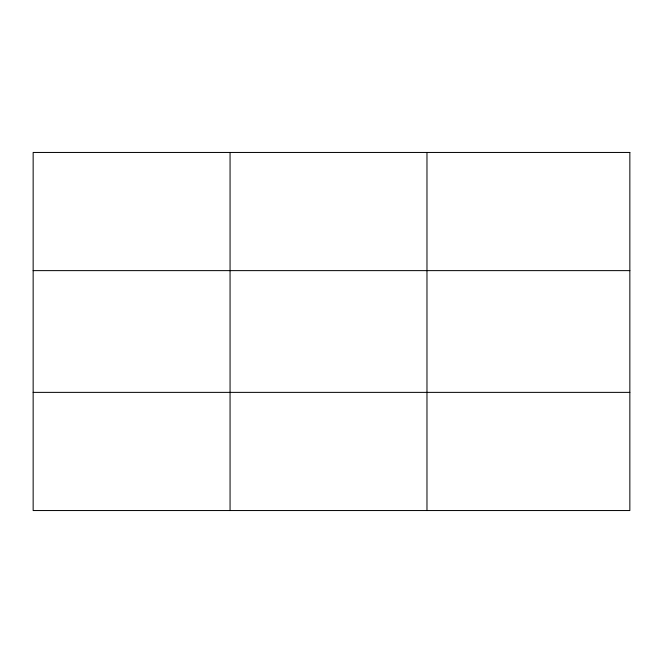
<?xml version="1.0" encoding="UTF-8"?>
<svg xmlns="http://www.w3.org/2000/svg" width="663" height="663" viewBox="0 0 663 663"><rect width="100%" height="100%" fill="white"/><g stroke="black" fill="none" stroke-linecap="round" stroke-linejoin="round"><path stroke-width="0.99" d="M230.061 152.457L230.061 510.543M426.972 152.457L426.972 510.543M33.15 270.628L629.85 270.628M33.15 392.372L629.85 392.372M629.85 152.457L629.85 510.543L33.15 510.543L33.15 152.457L629.85 152.457"/></g></svg>
